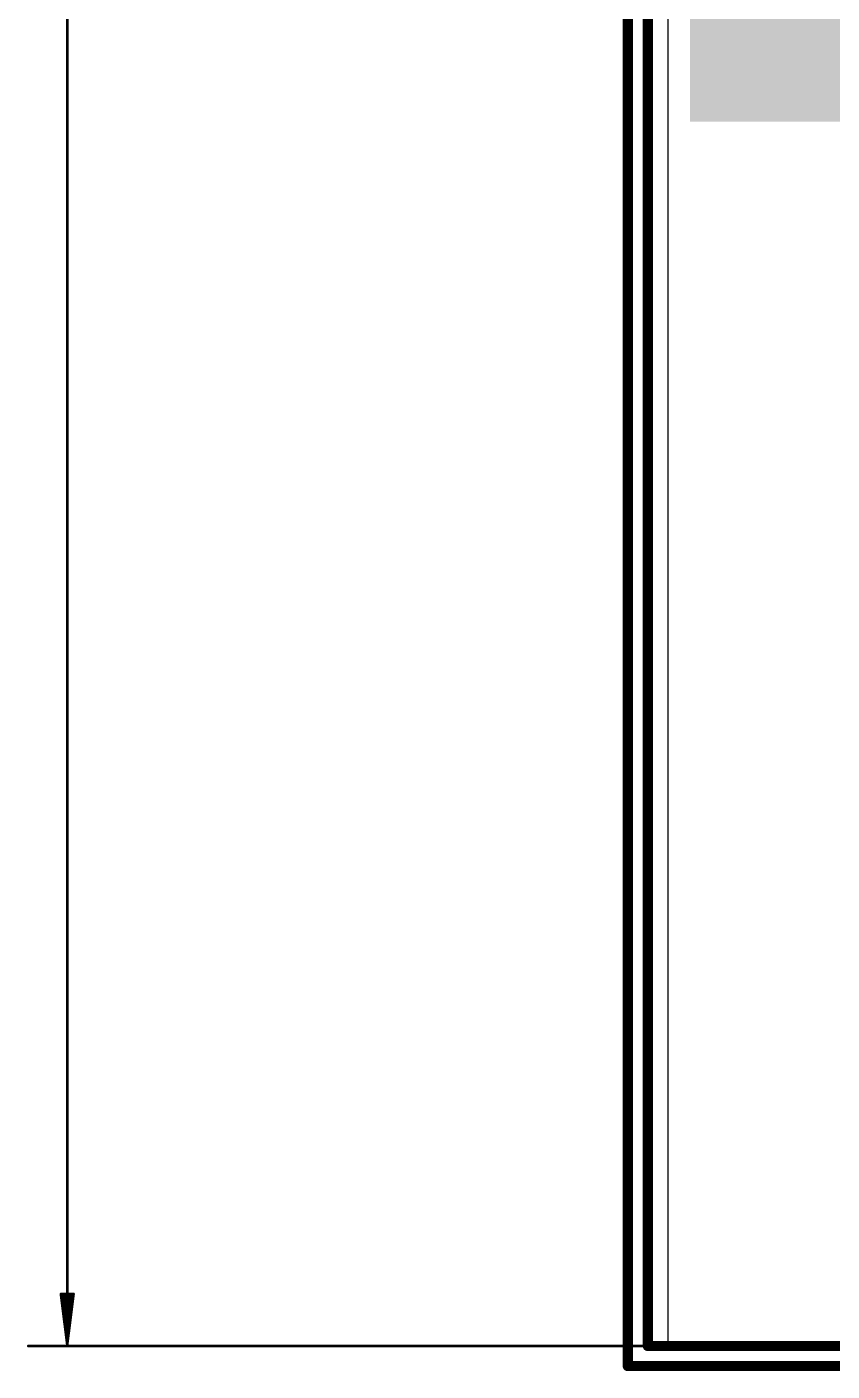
# Model space of a CAD drawing. Extents: x -92 to 260, y -27 to 208.
# Drawn here: x -32 to 8.2, y -1.3 to 65.9 of the extents above; entities that cross this region are included whole.
import ezdxf

# ---------------------------------------------------------------- set-up
doc = ezdxf.new("R2010")
doc.units = 0
for name, color, linetype in [('1', 12, 'CONTINUOUS'), ('16', 132, 'CONTINUOUS'), ('20', 31, 'CONTINUOUS'), ('21', 253, 'CONTINUOUS')]:
    doc.layers.add(name, color=color, linetype=linetype)

# ---------------------------------------------------------------- blocks, each defined once
blk = doc.blocks.new('RECT')
blk.add_solid([(-0.5, -0.5), (0.5, -0.5), (-0.5, 0.5), (0.5, 0.5)])

msp = doc.modelspace()

# ---------------------------------------------------------------- linework, layer by layer
at = {"layer": '1'}
for points, const_width in [([(-1, 181), (-1, 0)], 0.508), ([(-30, 179.935), (-30, 0.065)], 0.13), ([(-30, 0.065), (-30.3192, 2.6)], 0.13), ([(-30.3192, 2.6), (-29.6808, 2.6)], 0.13), ([(-30, 0.065), (-30.26, 2.6)], 0.13), ([(-30, 0.065), (-30.13, 2.6)], 0.13), ([(-29.6808, 2.6), (-30, 0.065)], 0.13), ([(-29.87, 2.6), (-30, 0.065)], 0.13), ([(-29.74, 2.6), (-30, 0.065)], 0.13), ([(0, 0), (-31.95, 0)], 0.13), ([(-1, 0), (211, 0)], 0.508)]:
    msp.add_lwpolyline(points, dxfattribs=dict(at, const_width=const_width))
for points, const_width in [([(-30.287, 2.6041, 1), (-30.3515, 2.5959)], 0.065), ([(-30.3192, 2.6325, 1), (-30.3192, 2.5675)], 0.065), ([(-30.2277, 2.6033, 1), (-30.2923, 2.5967)], 0.065), ([(-30.0975, 2.6017, 1), (-30.1625, 2.5983)], 0.065), ([(-29.8375, 2.5983, 1), (-29.9025, 2.6017)], 0.065), ([(-29.7077, 2.5967, 1), (-29.7723, 2.6033)], 0.065), ([(-29.6485, 2.5959, 1), (-29.713, 2.6041)], 0.065), ([(-29.6808, 2.5675, 1), (-29.6808, 2.6325)], 0.065), ([(-31.95, 0.0325, 1), (-31.95, -0.0325)], 0.065), ([(-30.0322, 0.0691, 1), (-29.9678, 0.0609)], 0.065), ([(-30.0323, 0.0683, 1), (-29.9677, 0.0617)], 0.065), ([(-30.0325, 0.0633, 1), (-29.9675, 0.0667)], 0.065), ([(-30.0325, 0.0667, 1), (-29.9675, 0.0633)], 0.065), ([(-30.0325, 0.065, 1), (-29.9675, 0.065)], 0.065), ([(-30.0323, 0.0617, 1), (-29.9677, 0.0683)], 0.065), ([(-30.0322, 0.0609, 1), (-29.9678, 0.0691)], 0.065), ([(-1, 0.127, 1), (-1, -0.127)], 0.254), ([(-1.127, 0, 1), (-0.873, 0)], 0.254), ([(0, -0.0325, 1), (0, 0.0325)], 0.065)]:
    msp.add_lwpolyline(points, format="xyb", dxfattribs=dict(at, const_width=const_width))
at = {"layer": '16', "const_width": 0.508}
for points in [[(-2, 183), (-2, -1)], [(-2, -1), (212, -1)]]:
    msp.add_lwpolyline(points, dxfattribs=at)
at = {"layer": '16', "const_width": 0.254}
for points in [[(-2, -0.873, 1), (-2, -1.127)], [(-2.127, -1, 1), (-1.873, -1)]]:
    msp.add_lwpolyline(points, format="xyb", dxfattribs=at)
at = {"layer": '20'}
for p, q in [((0, 180), (0, 0)), ((0, 0), (210, 0))]:
    msp.add_line(p, q, dxfattribs=at)

# ---------------------------------------------------------------- block references
at = {"layer": '21', "xscale": 47.64, "yscale": 17.8, "rotation": 90}
msp.add_blockref('RECT', (10, 85), dxfattribs=at)

doc.saveas('drawing.dxf')
